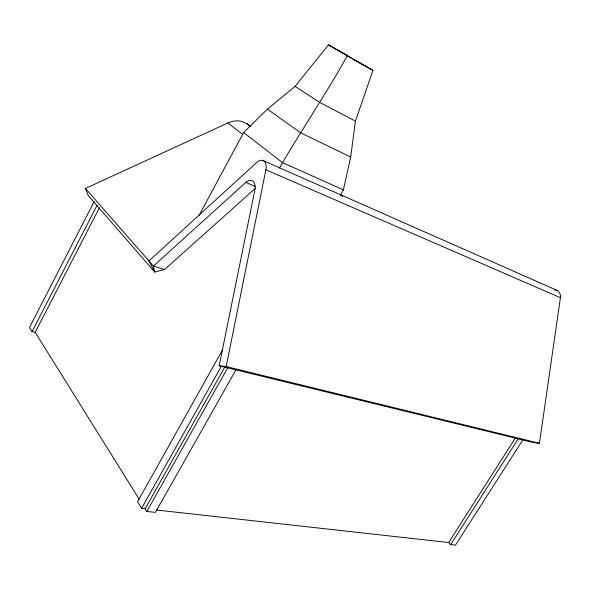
<?xml version="1.0" encoding="UTF-8"?>
<svg xmlns="http://www.w3.org/2000/svg" width="590" height="590" viewBox="0 0 590 590"><rect width="100%" height="100%" fill="white"/><g stroke="black" fill="none" stroke-linecap="round" stroke-linejoin="round"><path stroke-width="0.89" d="M340.312 195.283L343.387 189.862L350.689 157.006L355.431 121.061L372.954 70.409L328.483 44.84L295.103 86.376L267.425 109.135L243.663 132.529L198.992 215.556M255.463 188.262L164.514 269.564L154.735 272.056L153.393 266.075L245.757 182.45A11.055 6.549 -68.2 0 1 253.044 181.263A11.055 6.549 -68.2 0 1 254.851 190.172L219.17 365.8L532.527 442.308L539.444 443.304L560.412 297.692A8.002 6.638 -64.1 0 0 554.386 289.815M219.17 365.8L226.169 366.552L265.884 169.802A10.93 6.49 -67.3 0 0 264.04 161.114A10.93 6.49 -67.3 0 0 256.753 162.449L148.909 260.95L154.735 272.056L88.279 195.6L85.447 188.446L227.91 122.956A23.762 19.64 -52.3 0 1 242.188 121.54L247.063 123.826L250.72 126.592M94.135 201.603L29.5 327.443L32.089 331.624L35.179 332.354L139.129 499.096M32.089 331.624L97.203 205.106M35.179 332.354L99.356 207.835M279.313 168.135C301.365 130.22 326.13 93.928 347.392 55.526M222.607 349.796L137.544 501.795L141.6 508.351L145.147 508.742L146.836 511.456L155.406 512.393L235.956 369.856M141.6 508.351L221.25 366.486M145.147 508.742L225.203 366.368M146.836 511.456L228.183 366.987M156.446 510.003L448.673 542.527L515.409 437.964M448.673 542.527L450.642 544.636L518.345 438.687M522.873 439.852L455.458 545.16L450.642 544.636M226.169 366.552L539.444 443.304M164.514 269.564L153.393 266.075L85.447 188.446M245.757 182.45L255.123 186.337M265.884 169.802L560.412 297.692M263.007 160.517L556.746 290.221M343.387 189.862L282.389 162.552L243.663 132.529M350.689 157.006L300.62 132.794L267.425 109.135M355.431 121.061L319.81 102.476L295.103 86.376M333.475 47.709L348.012 55.925M354.089 59.701L367.954 67.54M353.875 59.62L372.954 70.409M328.483 44.84L353.322 59.266M340.592 194.707L342.783 196.367M227.91 122.956L242.446 134.291M247.063 123.826A23.762 19.64 -52.3 0 1 249.135 125.515"/></g></svg>
